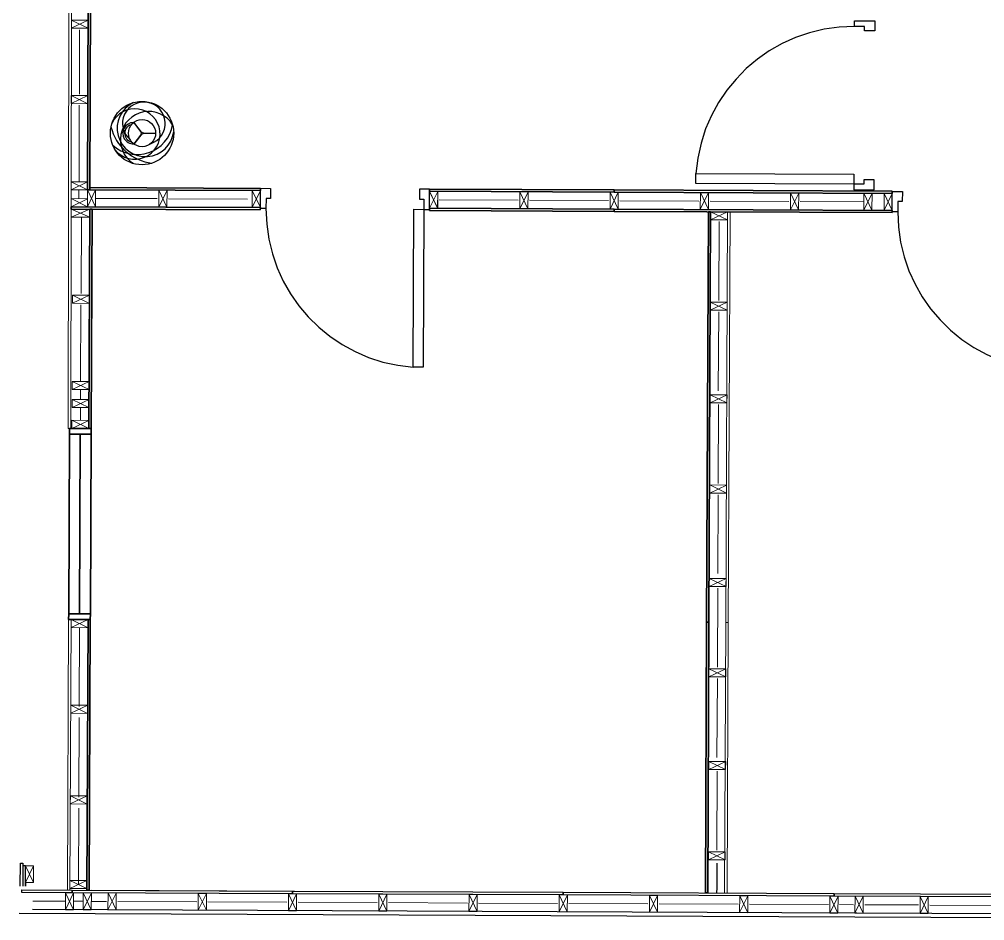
# Model space of a CAD drawing. Header units: inches. Extents: x 6.8 to 58.2, y 43.4 to 73.5.
# Drawn here: x 37.918 to 42.186, y 43.446 to 47.431 of the extents above; entities that cross this region are included whole.
import ezdxf

# ---------------------------------------------------------------- set-up
doc = ezdxf.new("R2010")
doc.units = ezdxf.units.IN
doc.header["$MEASUREMENT"] = 0
doc.linetypes.add('CENTER', pattern=[2, 1.25, -0.25, 0.25, -0.25])
for name, color, linetype, lineweight in [('A-DETL-MBND', 3, 'Continuous', 18), ('A-DETL-MCUT', 4, 'Continuous', 25), ('A-DOOR-FULL', 4, 'Continuous', 25), ('A-ELEV-MBE1', 7, 'Continuous', 35), ('A-ELEV-MBE2', 4, 'Continuous', 25), ('A-FURN', 8, 'Continuous', 18), ('A-SECT-MCUT', 7, 'Continuous', 35), ('A-WALL-PATT', 8, 'Continuous', 18), ('A-WALL-STUD', 3, 'Continuous', 18)]:
    doc.layers.add(name, color=color, linetype=linetype, lineweight=lineweight)

msp = doc.modelspace()

# ---------------------------------------------------------------- linework, layer by layer
for p, q in [((38.4584, 46.9313), (38.4244, 46.9759)), ((38.4591, 46.9317), (38.425, 46.9763)), ((38.4585, 46.9251), (38.4241, 46.8808)), ((38.4596, 46.9244), (38.4251, 46.88)), ((38.4649, 46.9274), (38.5211, 46.9271)), ((38.465, 46.9282), (38.5211, 46.9279)), ((41.0017, 43.6996), (41.0013, 43.5909)), ((41.0013, 43.5909), (41.0012, 43.5683)), ((41.0013, 43.5909), (41.0013, 43.5909))]:
    msp.add_line(p, q)
at = {"color": 0}
for p, q in [((37.9453, 43.6143), (37.9452, 43.598)), ((37.9184, 43.4784), (45.42, 43.4455))]:
    msp.add_line(p, q, dxfattribs=at)
for radius in [0.1401, 0.0601, 0.00401]:
    msp.add_circle((38.461, 46.9282), radius)
for centre, radius, start, end in [((38.429, 46.9243), 0.1116, 218.238, 155.6532), ((38.4764, 46.9496), 0.1254, 115.348, 353.0125), ((38.4691, 46.9711), 0.0944, 288.1719, 230.3019), ((38.4902, 46.8989), 0.125, 32.1913, 237.7189), ((38.5319, 47.0083), 0.2149, 194.2429, 262.7261), ((38.4388, 46.993), 0.1599, 227.9108, 349.9171), ((38.4224, 46.9276), 0.0469, 89.6778, 272.0253), ((38.4224, 46.9276), 0.0386, 103.2036, 258.4995)]:
    msp.add_arc(centre, radius, start, end)
at = {"layer": 'A-DETL-MBND', "color": 0}
for p, q in [((38.1347, 45.6223), (38.138, 47.6568)), ((38.149, 47.6567), (38.1457, 45.6223)), ((41.0415, 44.7648), (41.0495, 46.5799)), ((41.0495, 46.5799), (41.0604, 46.5798)), ((41.0604, 46.5798), (41.0525, 44.7648)), ((38.1457, 45.6223), (38.1347, 45.6223)), ((38.1313, 43.5809), (38.1365, 44.7776)), ((38.1475, 44.7776), (38.1422, 43.5808)), ((41.0363, 43.5681), (41.0415, 44.7648)), ((41.0525, 44.7648), (41.0415, 44.7648)), ((41.0415, 44.7648), (41.0525, 44.7648)), ((41.0525, 44.7648), (41.0472, 43.568)), ((38.1422, 43.5808), (38.1313, 43.5809)), ((41.0472, 43.568), (41.0363, 43.5681))]:
    msp.add_line(p, q, dxfattribs=at)
at = {"layer": 'A-DETL-MCUT', "color": 0}
for p, q in [((37.9227, 43.5981), (37.9232, 43.6995)), ((37.9232, 43.6995), (37.9339, 43.6995)), ((37.9339, 43.6995), (37.9335, 43.598)), ((37.9339, 43.6877), (37.9335, 43.598)), ((37.9456, 43.6877), (37.9339, 43.6877)), ((37.9452, 43.598), (37.9456, 43.6877)), ((37.9298, 43.5698), (37.9298, 43.5817)), ((37.9298, 43.5817), (38.1522, 43.5808)), ((38.1522, 43.5808), (38.1522, 43.5688)), ((38.1522, 43.5688), (38.1522, 43.5808)), ((38.1522, 43.5808), (39.1266, 43.5765)), ((39.1266, 43.5765), (39.1265, 43.5645)), ((39.1265, 43.5645), (39.1266, 43.5765)), ((39.1266, 43.5765), (40.3233, 43.5713)), ((38.1522, 43.5688), (37.9298, 43.5698)), ((39.1265, 43.5645), (38.1522, 43.5688)), ((40.3232, 43.5593), (39.1265, 43.5645)), ((40.3233, 43.5713), (40.3232, 43.5593)), ((40.3232, 43.5593), (40.3233, 43.5713)), ((41.52, 43.554), (40.3232, 43.5593)), ((40.3233, 43.5713), (41.52, 43.566)), ((41.52, 43.566), (41.52, 43.554)), ((41.52, 43.554), (41.52, 43.566)), ((41.52, 43.566), (42.7168, 43.5608)), ((42.7167, 43.5488), (41.52, 43.554))]:
    msp.add_line(p, q, dxfattribs=at)
at = {"layer": 'A-DOOR-FULL', "color": 0, "linetype": 'CENTER'}
for p, q in [((41.6105, 47.4002), (41.6106, 47.4251)), ((41.6106, 47.4251), (41.7004, 47.4247)), ((41.7004, 47.4247), (41.7002, 47.3799)), ((41.6554, 47.4), (41.6105, 47.4002)), ((41.6553, 47.3801), (41.6554, 47.4)), ((41.7002, 47.3799), (41.6553, 47.3801)), ((40.9094, 46.7052), (40.9096, 46.75)), ((40.9096, 46.75), (41.6077, 46.747)), ((41.6077, 46.747), (41.6075, 46.7021)), ((41.6075, 46.7021), (40.9094, 46.7052)), ((41.6075, 46.7021), (41.6074, 46.6772)), ((41.6523, 46.7019), (41.6075, 46.7021)), ((41.6524, 46.7218), (41.6523, 46.7019)), ((41.6973, 46.7216), (41.6524, 46.7218)), ((41.6971, 46.6768), (41.6973, 46.7216)), ((38.984, 46.5943), (38.9843, 46.6841)), ((38.9843, 46.6841), (39.0292, 46.6839)), ((39.0292, 46.6839), (39.029, 46.639)), ((39.6874, 46.681), (39.6872, 46.6361)), ((39.7323, 46.6808), (39.6874, 46.681)), ((39.7319, 46.591), (39.7323, 46.6808)), ((41.6074, 46.6772), (41.6971, 46.6768)), ((41.7769, 46.5808), (41.7773, 46.6705)), ((41.7773, 46.6705), (41.8222, 46.6704)), ((41.8222, 46.6704), (41.822, 46.6255)), ((39.0091, 46.6391), (39.0089, 46.5942)), ((39.029, 46.639), (39.0091, 46.6391)), ((39.6872, 46.6361), (39.7072, 46.636)), ((39.7072, 46.636), (39.707, 46.5911)), ((41.8021, 46.6256), (41.8019, 46.5807)), ((41.822, 46.6255), (41.8021, 46.6256)), ((39.0089, 46.5942), (38.984, 46.5943)), ((39.6591, 45.8932), (39.6621, 46.5913)), ((39.6621, 46.5913), (39.707, 46.5911)), ((39.707, 46.5911), (39.7039, 45.893)), ((39.707, 46.5911), (39.7319, 46.591)), ((41.8019, 46.5807), (41.7769, 46.5808)), ((39.7039, 45.893), (39.6591, 45.8932))]:
    msp.add_line(p, q, dxfattribs=at)
for centre, start, end in [((41.6085, 46.6994), 89.8354, 175.8583), ((39.7097, 46.5922), 179.8354, 265.8583), ((42.5026, 46.5787), 179.8354, 265.8583)]:
    msp.add_arc(centre, 0.7008, start, end, dxfattribs=at)
at = {"layer": 'A-ELEV-MBE1', "color": 0}
for p, q in [((38.1402, 45.6223), (38.1401, 45.5974)), ((38.2359, 45.6219), (38.1402, 45.6223)), ((38.2358, 45.597), (38.2359, 45.6219)), ((38.1366, 44.8025), (38.1401, 45.5974)), ((38.1401, 45.5974), (38.2358, 45.597)), ((38.1845, 44.8023), (38.188, 45.5972)), ((38.2324, 44.8021), (38.2358, 45.597)), ((38.1365, 44.7776), (38.1366, 44.8025)), ((38.2322, 44.7772), (38.1365, 44.7776)), ((38.1366, 44.8025), (38.2324, 44.8021)), ((38.2324, 44.8021), (38.2322, 44.7772))]:
    msp.add_line(p, q, dxfattribs=at)
at = {"layer": 'A-ELEV-MBE2', "color": 0}
msp.add_line((45.3612, 43.4624), (37.9773, 43.4948), dxfattribs=at)
at = {"layer": 'A-FURN', "color": 0}
for p, q in [((38.237, 43.5804), (39.1345, 43.5765)), ((39.8326, 43.5734), (41.8272, 43.5647))]:
    msp.add_line(p, q, dxfattribs=at)
at = {"layer": 'A-SECT-MCUT', "color": 0}
for p, q in [((38.2195, 46.6771), (38.2238, 47.6564)), ((38.2338, 47.6563), (38.2295, 46.677)), ((38.2295, 46.677), (38.2195, 46.6771)), ((38.2295, 46.677), (38.2295, 46.687)), ((38.2295, 46.687), (38.9843, 46.6837)), ((38.9843, 46.6737), (38.2295, 46.677)), ((38.9843, 46.6837), (38.9843, 46.6737)), ((39.7323, 46.6708), (39.7323, 46.6808)), ((39.7323, 46.6808), (40.5482, 46.6768)), ((40.5482, 46.6669), (39.7323, 46.6708)), ((40.5482, 46.6669), (40.5482, 46.6768)), ((40.5482, 46.6768), (41.7773, 46.6714)), ((40.5482, 46.6768), (40.5482, 46.6669)), ((41.7773, 46.6615), (40.5482, 46.6669)), ((41.7773, 46.6714), (41.7773, 46.6615)), ((38.1473, 46.5926), (38.1473, 46.6026)), ((38.1473, 46.6026), (38.984, 46.5993)), ((38.9839, 46.5893), (38.1473, 46.5926)), ((38.226, 45.6219), (38.2302, 46.5923)), ((38.2302, 46.5923), (38.2402, 46.5922)), ((38.2402, 46.5922), (38.2359, 45.6219)), ((38.984, 46.5993), (38.9839, 46.5893)), ((39.7319, 46.5857), (39.7319, 46.5956)), ((39.7319, 46.5956), (40.5478, 46.5921)), ((40.5478, 46.5821), (39.7319, 46.5857)), ((40.5478, 46.5821), (40.5478, 46.5921)), ((40.5478, 46.5921), (41.777, 46.5867)), ((40.5478, 46.5921), (40.5478, 46.5821)), ((41.7769, 46.5767), (40.5478, 46.5821)), ((40.9567, 44.7652), (40.9647, 46.5803)), ((40.9647, 46.5803), (40.9747, 46.5802)), ((40.9747, 46.5802), (40.9667, 44.7651)), ((41.777, 46.5867), (41.7769, 46.5767)), ((38.2359, 45.6219), (38.226, 45.6219)), ((38.2223, 44.7772), (38.217, 43.5805)), ((38.2322, 44.7772), (38.2223, 44.7772)), ((38.227, 43.5804), (38.2322, 44.7772)), ((40.9515, 43.5684), (40.9567, 44.7652)), ((40.9567, 44.7652), (40.9667, 44.7651)), ((40.9667, 44.7651), (40.9567, 44.7652)), ((40.9667, 44.7651), (40.9615, 43.5684)), ((38.217, 43.5805), (38.227, 43.5804)), ((40.9615, 43.5684), (40.9515, 43.5684))]:
    msp.add_line(p, q, dxfattribs=at)
at = {"layer": 'A-WALL-PATT', "color": 0, "ltscale": 0.1}
for p, q in [((38.1852, 47.3853), (38.184, 47.1011)), ((38.1837, 47.0512), (38.1823, 46.7131)), ((38.1821, 46.6772), (38.1819, 46.6383)), ((38.2552, 46.6395), (38.5285, 46.6383)), ((38.5784, 46.6381), (38.9274, 46.6366)), ((39.7751, 46.6328), (40.1242, 46.6313)), ((40.174, 46.6311), (40.5231, 46.6296)), ((40.5729, 46.6293), (40.922, 46.6278)), ((40.9719, 46.6276), (41.3209, 46.6261)), ((41.3708, 46.6258), (41.652, 46.6246)), ((38.1927, 46.5566), (38.1913, 46.2185)), ((41.0119, 46.5372), (41.0103, 46.1881)), ((38.1911, 46.1686), (38.1895, 45.83)), ((41.0101, 46.1383), (41.0086, 45.7892)), ((38.1891, 45.7502), (38.1893, 45.7941)), ((38.1891, 45.7143), (38.1887, 45.658)), ((41.0095, 45.728), (41.0079, 45.379)), ((41.0077, 45.3291), (41.0062, 44.9801)), ((41.0059, 44.9158), (41.0044, 44.5668)), ((38.1848, 44.7415), (38.1833, 44.3934)), ((41.0042, 44.5169), (41.0026, 44.1679)), ((38.1831, 44.3436), (38.1815, 43.9925)), ((41.0035, 44.1067), (41.002, 43.7577)), ((38.1813, 43.9427), (38.1798, 43.6066)), ((38.122, 43.5315), (37.9775, 43.5322)), ((38.1579, 43.5314), (38.2009, 43.5312)), ((38.1939, 43.5312), (38.1649, 43.5313)), ((38.3036, 43.5307), (38.2368, 43.531)), ((38.3534, 43.5305), (38.7025, 43.529)), ((38.7524, 43.5288), (39.1014, 43.5272)), ((39.1513, 43.527), (39.5003, 43.5255)), ((39.5502, 43.5253), (39.8992, 43.5237)), ((39.9491, 43.5235), (40.2982, 43.522)), ((40.348, 43.5218), (40.6971, 43.5202)), ((40.7469, 43.52), (41.096, 43.5185)), ((41.146, 43.5183), (41.495, 43.5168)), ((41.5448, 43.5165), (41.6058, 43.5163)), ((41.6556, 43.516), (41.8938, 43.515)), ((41.9437, 43.5148), (42.2927, 43.5133))]:
    msp.add_line(p, q, dxfattribs=at)
at = {"layer": 'A-WALL-STUD', "color": 0}
for p, q in [((38.2228, 47.428), (38.1478, 47.3924)), ((38.148, 47.4283), (38.2226, 47.3921)), ((38.1485, 47.3924), (38.1487, 47.4283)), ((38.1487, 47.4283), (38.2228, 47.428)), ((38.2228, 47.428), (38.2226, 47.3921)), ((38.2226, 47.3921), (38.1485, 47.3924)), ((38.148, 47.0584), (38.1481, 47.0943)), ((38.2213, 47.0939), (38.148, 47.0584)), ((38.1481, 47.0943), (38.2212, 47.058)), ((38.1481, 47.0943), (38.2213, 47.0939)), ((38.2213, 47.0939), (38.2212, 47.058)), ((38.2212, 47.058), (38.148, 47.0584)), ((38.1474, 46.6774), (38.1475, 46.7133)), ((38.2197, 46.713), (38.1474, 46.6774)), ((38.1475, 46.7133), (38.2195, 46.6771)), ((38.1475, 46.7133), (38.2197, 46.713)), ((38.2197, 46.713), (38.2195, 46.6771)), ((38.2195, 46.6771), (38.1474, 46.6774)), ((38.2192, 46.6023), (38.2195, 46.6771)), ((38.2554, 46.6769), (38.2192, 46.6023)), ((38.2551, 46.6021), (38.2195, 46.6771)), ((38.2195, 46.6771), (38.2554, 46.6769)), ((38.2554, 46.6769), (38.2551, 46.6021)), ((38.5353, 46.6009), (38.5356, 46.6757)), ((38.5715, 46.6755), (38.5353, 46.6009)), ((38.5712, 46.6007), (38.5356, 46.6757)), ((38.5356, 46.6757), (38.5715, 46.6755)), ((38.5715, 46.6755), (38.5712, 46.6007)), ((38.9481, 46.5995), (38.9484, 46.6743)), ((38.9481, 46.5995), (38.9843, 46.6741)), ((38.9484, 46.6743), (38.984, 46.5993)), ((38.9484, 46.6743), (38.9843, 46.6741)), ((38.9843, 46.6741), (38.984, 46.5993)), ((39.7323, 46.6708), (39.7319, 46.596)), ((39.7319, 46.596), (39.7682, 46.6707)), ((39.7324, 46.6704), (39.7321, 46.5956)), ((39.7683, 46.6703), (39.7321, 46.5956)), ((39.7323, 46.6708), (39.7678, 46.5959)), ((39.7682, 46.6707), (39.7323, 46.6708)), ((39.768, 46.5955), (39.7324, 46.6704)), ((39.7683, 46.6703), (39.7324, 46.6704)), ((39.7678, 46.5959), (39.7682, 46.6707)), ((39.768, 46.5955), (39.7683, 46.6703)), ((40.1313, 46.6687), (40.131, 46.5939)), ((40.1672, 46.6685), (40.131, 46.5939)), ((40.1669, 46.5937), (40.1313, 46.6687)), ((40.1672, 46.6685), (40.1313, 46.6687)), ((40.1669, 46.5937), (40.1672, 46.6685)), ((40.5302, 46.6669), (40.5299, 46.5921)), ((40.5661, 46.6668), (40.5299, 46.5921)), ((40.5658, 46.592), (40.5302, 46.6669)), ((40.5661, 46.6668), (40.5302, 46.6669)), ((40.5658, 46.592), (40.5661, 46.6668)), ((40.9291, 46.6652), (40.9288, 46.5904)), ((40.965, 46.665), (40.9288, 46.5904)), ((40.9647, 46.5902), (40.9291, 46.6652)), ((40.965, 46.665), (40.9291, 46.6652)), ((40.9647, 46.5902), (40.965, 46.665)), ((41.3281, 46.6634), (41.3277, 46.5886)), ((41.364, 46.6633), (41.3277, 46.5886)), ((41.3636, 46.5885), (41.3281, 46.6634)), ((41.364, 46.6633), (41.3281, 46.6634)), ((41.3636, 46.5885), (41.364, 46.6633)), ((41.6522, 46.662), (41.6518, 46.5872)), ((41.6881, 46.6619), (41.6518, 46.5872)), ((41.6877, 46.5871), (41.6522, 46.662)), ((41.6881, 46.6619), (41.6522, 46.662)), ((41.6877, 46.5871), (41.6881, 46.6619)), ((41.7411, 46.5868), (41.7414, 46.6616)), ((41.7414, 46.6616), (41.777, 46.5867)), ((41.7414, 46.6616), (41.7773, 46.6615)), ((41.7415, 46.5868), (41.7773, 46.6615)), ((41.7773, 46.6615), (41.777, 46.5867)), ((38.1472, 46.6026), (38.1474, 46.6385)), ((38.2193, 46.6382), (38.1472, 46.6026)), ((38.1474, 46.6385), (38.2192, 46.6023)), ((38.1474, 46.6385), (38.2193, 46.6382)), ((38.2193, 46.6382), (38.2192, 46.6023)), ((38.2192, 46.6023), (38.1472, 46.6026)), ((38.1472, 46.5568), (38.1473, 46.5927)), ((38.1472, 46.5568), (38.2302, 46.5923)), ((38.1473, 46.5927), (38.2302, 46.5923)), ((38.2301, 46.5564), (38.1473, 46.5926)), ((38.2551, 46.6021), (38.2192, 46.6023)), ((38.2302, 46.5923), (38.2301, 46.5564)), ((38.5712, 46.6007), (38.5353, 46.6009)), ((38.984, 46.5993), (38.9481, 46.5995)), ((39.7319, 46.596), (39.7678, 46.5959)), ((39.7321, 46.5956), (39.768, 46.5955)), ((40.131, 46.5939), (40.1669, 46.5937)), ((40.5299, 46.5921), (40.5658, 46.592)), ((40.9288, 46.5904), (40.9647, 46.5902)), ((40.9747, 46.5802), (40.9745, 46.5443)), ((41.0494, 46.5799), (40.9745, 46.5443)), ((40.9747, 46.5802), (41.0493, 46.544)), ((41.0494, 46.5799), (40.9747, 46.5802)), ((41.0493, 46.544), (41.0494, 46.5799)), ((41.3277, 46.5886), (41.3636, 46.5885)), ((41.6518, 46.5872), (41.6877, 46.5871)), ((41.777, 46.5867), (41.7411, 46.5868)), ((38.2301, 46.5564), (38.1472, 46.5568)), ((40.9745, 46.5443), (41.0493, 46.544)), ((38.1536, 46.1757), (38.1538, 46.2116)), ((38.1536, 46.1757), (38.2286, 46.2113)), ((38.2284, 46.1754), (38.1538, 46.2116)), ((38.1538, 46.2116), (38.2286, 46.2113)), ((38.2286, 46.2113), (38.2284, 46.1754)), ((40.9729, 46.1813), (40.9727, 46.1454)), ((41.0477, 46.181), (40.9727, 46.1454)), ((40.9729, 46.1813), (41.0475, 46.1451)), ((41.0477, 46.181), (40.9729, 46.1813)), ((41.0475, 46.1451), (41.0477, 46.181)), ((38.2284, 46.1754), (38.1536, 46.1757)), ((40.9727, 46.1454), (41.0475, 46.1451)), ((38.1521, 45.8302), (38.1519, 45.7943)), ((38.2269, 45.8299), (38.1519, 45.7943)), ((38.1519, 45.7943), (38.2267, 45.794)), ((38.1521, 45.8302), (38.2267, 45.794)), ((38.2269, 45.8299), (38.1521, 45.8302)), ((38.2267, 45.794), (38.2269, 45.8299)), ((38.1516, 45.7145), (38.1517, 45.7504)), ((38.1516, 45.7145), (38.2265, 45.7501)), ((38.2264, 45.7142), (38.1517, 45.7504)), ((38.1517, 45.7504), (38.2265, 45.7501)), ((38.2265, 45.7501), (38.2264, 45.7142)), ((40.9723, 45.7711), (40.9721, 45.7352)), ((41.0471, 45.7708), (40.9721, 45.7352)), ((40.9723, 45.7711), (41.0469, 45.7349)), ((41.0471, 45.7708), (40.9723, 45.7711)), ((41.0469, 45.7349), (41.0471, 45.7708)), ((38.2264, 45.7142), (38.1516, 45.7145)), ((40.9721, 45.7352), (41.0469, 45.7349)), ((38.1512, 45.6223), (38.1513, 45.6582)), ((38.1512, 45.6223), (38.2261, 45.6578)), ((38.226, 45.6219), (38.1512, 45.6223)), ((38.226, 45.6219), (38.1513, 45.6582)), ((38.1513, 45.6582), (38.2261, 45.6578)), ((38.2261, 45.6578), (38.226, 45.6219)), ((40.9705, 45.3722), (40.9704, 45.3363)), ((41.0453, 45.3718), (40.9704, 45.3363)), ((40.9705, 45.3722), (41.0452, 45.3359)), ((41.0453, 45.3718), (40.9705, 45.3722)), ((41.0452, 45.3359), (41.0453, 45.3718)), ((40.9704, 45.3363), (41.0452, 45.3359)), ((40.9687, 44.9589), (40.9685, 44.923)), ((41.0435, 44.9586), (40.9685, 44.923)), ((40.9687, 44.9589), (41.0433, 44.9227)), ((41.0435, 44.9586), (40.9687, 44.9589)), ((41.0433, 44.9227), (41.0435, 44.9586)), ((40.9685, 44.923), (41.0433, 44.9227)), ((38.1473, 44.7417), (38.1475, 44.7776)), ((38.1473, 44.7417), (38.2223, 44.7772)), ((38.2221, 44.7413), (38.1475, 44.7776)), ((38.1475, 44.7776), (38.2223, 44.7772)), ((38.2223, 44.7772), (38.2221, 44.7413)), ((38.2221, 44.7413), (38.1473, 44.7417)), ((40.967, 44.56), (40.9668, 44.5241)), ((41.0418, 44.5596), (40.9668, 44.5241)), ((40.967, 44.56), (41.0416, 44.5237)), ((41.0418, 44.5596), (40.967, 44.56)), ((41.0416, 44.5237), (41.0418, 44.5596)), ((40.9668, 44.5241), (41.0416, 44.5237)), ((38.1457, 44.3627), (38.1458, 44.3986)), ((38.1457, 44.3627), (38.2206, 44.3983)), ((38.2205, 44.3624), (38.1458, 44.3986)), ((38.1458, 44.3986), (38.2206, 44.3983)), ((38.2206, 44.3983), (38.2205, 44.3624)), ((38.2205, 44.3624), (38.1457, 44.3627)), ((40.9663, 44.1498), (40.9662, 44.1139)), ((41.0411, 44.1494), (40.9662, 44.1139)), ((40.9663, 44.1498), (41.041, 44.1135)), ((41.0411, 44.1494), (40.9663, 44.1498)), ((41.041, 44.1135), (41.0411, 44.1494)), ((40.9662, 44.1139), (41.041, 44.1135)), ((38.1439, 43.9618), (38.1441, 43.9977)), ((38.1439, 43.9618), (38.2189, 43.9973)), ((38.2187, 43.9614), (38.1439, 43.9618)), ((38.2187, 43.9614), (38.1441, 43.9977)), ((38.1441, 43.9977), (38.2189, 43.9973)), ((38.2189, 43.9973), (38.2187, 43.9614)), ((40.9646, 43.7507), (40.9644, 43.7148)), ((41.0394, 43.7504), (40.9644, 43.7148)), ((40.9646, 43.7507), (41.0392, 43.7145)), ((41.0394, 43.7504), (40.9646, 43.7507)), ((41.0392, 43.7145), (41.0394, 43.7504)), ((40.9644, 43.7148), (41.0392, 43.7145)), ((37.9456, 43.6877), (37.9453, 43.6143)), ((37.9453, 43.6143), (37.9809, 43.6875)), ((37.9456, 43.6877), (37.9805, 43.6141)), ((37.9809, 43.6875), (37.9456, 43.6877)), ((37.9805, 43.6141), (37.9809, 43.6875)), ((38.1423, 43.5878), (38.1424, 43.6237)), ((38.1423, 43.5878), (38.2172, 43.6234)), ((38.2171, 43.5875), (38.1424, 43.6237)), ((38.1424, 43.6237), (38.2172, 43.6234)), ((38.2172, 43.6234), (38.2171, 43.5875)), ((37.9453, 43.6143), (37.9805, 43.6141)), ((38.2171, 43.5875), (38.1423, 43.5878)), ((39.1345, 43.5765), (39.1345, 43.5765)), ((38.1219, 43.4941), (38.1222, 43.5689)), ((38.1581, 43.5688), (38.1219, 43.4941)), ((38.1578, 43.494), (38.1222, 43.5689)), ((38.1222, 43.5689), (38.1581, 43.5688)), ((38.1581, 43.5688), (38.1578, 43.494)), ((38.201, 43.5686), (38.2007, 43.4938)), ((38.2007, 43.4938), (38.2369, 43.5684)), ((38.201, 43.5686), (38.2366, 43.4936)), ((38.2369, 43.5684), (38.201, 43.5686)), ((38.2366, 43.4936), (38.2369, 43.5684)), ((38.3107, 43.5681), (38.3104, 43.4933)), ((38.3107, 43.5681), (38.3104, 43.4933)), ((38.3104, 43.4933), (38.3466, 43.5679)), ((38.3104, 43.4933), (38.3466, 43.5679)), ((38.3107, 43.5681), (38.3463, 43.4931)), ((38.3107, 43.5681), (38.3463, 43.4931)), ((38.3466, 43.5679), (38.3107, 43.5681)), ((38.3466, 43.5679), (38.3107, 43.5681)), ((38.3463, 43.4931), (38.3466, 43.5679)), ((38.3463, 43.4931), (38.3466, 43.5679)), ((38.7096, 43.5664), (38.7093, 43.4916)), ((38.7093, 43.4916), (38.7455, 43.5662)), ((38.7096, 43.5664), (38.7452, 43.4914)), ((38.7455, 43.5662), (38.7096, 43.5664)), ((38.7452, 43.4914), (38.7455, 43.5662)), ((39.1085, 43.5646), (39.1082, 43.4898)), ((39.1082, 43.4898), (39.1445, 43.5644)), ((39.1085, 43.5646), (39.1441, 43.4897)), ((39.1445, 43.5644), (39.1085, 43.5646)), ((39.1441, 43.4897), (39.1445, 43.5644)), ((39.5075, 43.5629), (39.5071, 43.4881)), ((39.5071, 43.4881), (39.5434, 43.5627)), ((39.5075, 43.5629), (39.543, 43.4879)), ((39.5434, 43.5627), (39.5075, 43.5629)), ((39.543, 43.4879), (39.5434, 43.5627)), ((39.9064, 43.5611), (39.9061, 43.4863)), ((39.9061, 43.4863), (39.9423, 43.561)), ((39.9064, 43.5611), (39.942, 43.4862)), ((39.9423, 43.561), (39.9064, 43.5611)), ((39.942, 43.4862), (39.9423, 43.561)), ((40.305, 43.4846), (40.3053, 43.5594)), ((40.3412, 43.5592), (40.305, 43.4846)), ((40.3409, 43.4844), (40.3053, 43.5594)), ((40.3053, 43.5594), (40.3412, 43.5592)), ((40.3412, 43.5592), (40.3409, 43.4844)), ((40.7039, 43.4828), (40.7042, 43.5576)), ((40.7401, 43.5575), (40.7039, 43.4828)), ((40.7398, 43.4827), (40.7042, 43.5576)), ((40.7042, 43.5576), (40.7401, 43.5575)), ((40.7401, 43.5575), (40.7398, 43.4827)), ((41.1029, 43.4811), (41.1032, 43.5559)), ((41.1391, 43.5557), (41.1029, 43.4811)), ((41.1388, 43.4809), (41.1032, 43.5559)), ((41.1032, 43.5559), (41.1391, 43.5557)), ((41.1391, 43.5557), (41.1388, 43.4809)), ((41.502, 43.5541), (41.5017, 43.4793)), ((41.5017, 43.4793), (41.5379, 43.554)), ((41.502, 43.5541), (41.5376, 43.4792)), ((41.5379, 43.554), (41.502, 43.5541)), ((41.5376, 43.4792), (41.5379, 43.554)), ((41.6129, 43.5536), (41.6126, 43.4788)), ((41.6126, 43.4788), (41.6488, 43.5535)), ((41.6129, 43.5536), (41.6485, 43.4787)), ((41.6488, 43.5535), (41.6129, 43.5536)), ((41.6485, 43.4787), (41.6488, 43.5535)), ((41.901, 43.5524), (41.9006, 43.4776)), ((41.9006, 43.4776), (41.9369, 43.5522)), ((41.901, 43.5524), (41.9365, 43.4774)), ((41.9369, 43.5522), (41.901, 43.5524)), ((41.9365, 43.4774), (41.9369, 43.5522)), ((38.1578, 43.494), (38.1219, 43.4941)), ((38.2007, 43.4938), (38.2366, 43.4936)), ((38.3104, 43.4933), (38.3463, 43.4931)), ((38.3104, 43.4933), (38.3463, 43.4931)), ((38.7093, 43.4916), (38.7452, 43.4914)), ((39.1082, 43.4898), (39.1441, 43.4897)), ((39.5071, 43.4881), (39.543, 43.4879)), ((39.9061, 43.4863), (39.942, 43.4862)), ((40.3409, 43.4844), (40.305, 43.4846)), ((40.7398, 43.4827), (40.7039, 43.4828)), ((41.1388, 43.4809), (41.1029, 43.4811)), ((41.5017, 43.4793), (41.5376, 43.4792)), ((41.6126, 43.4788), (41.6485, 43.4787)), ((41.9006, 43.4776), (41.9365, 43.4774))]:
    msp.add_line(p, q, dxfattribs=at)

doc.saveas('drawing.dxf')
